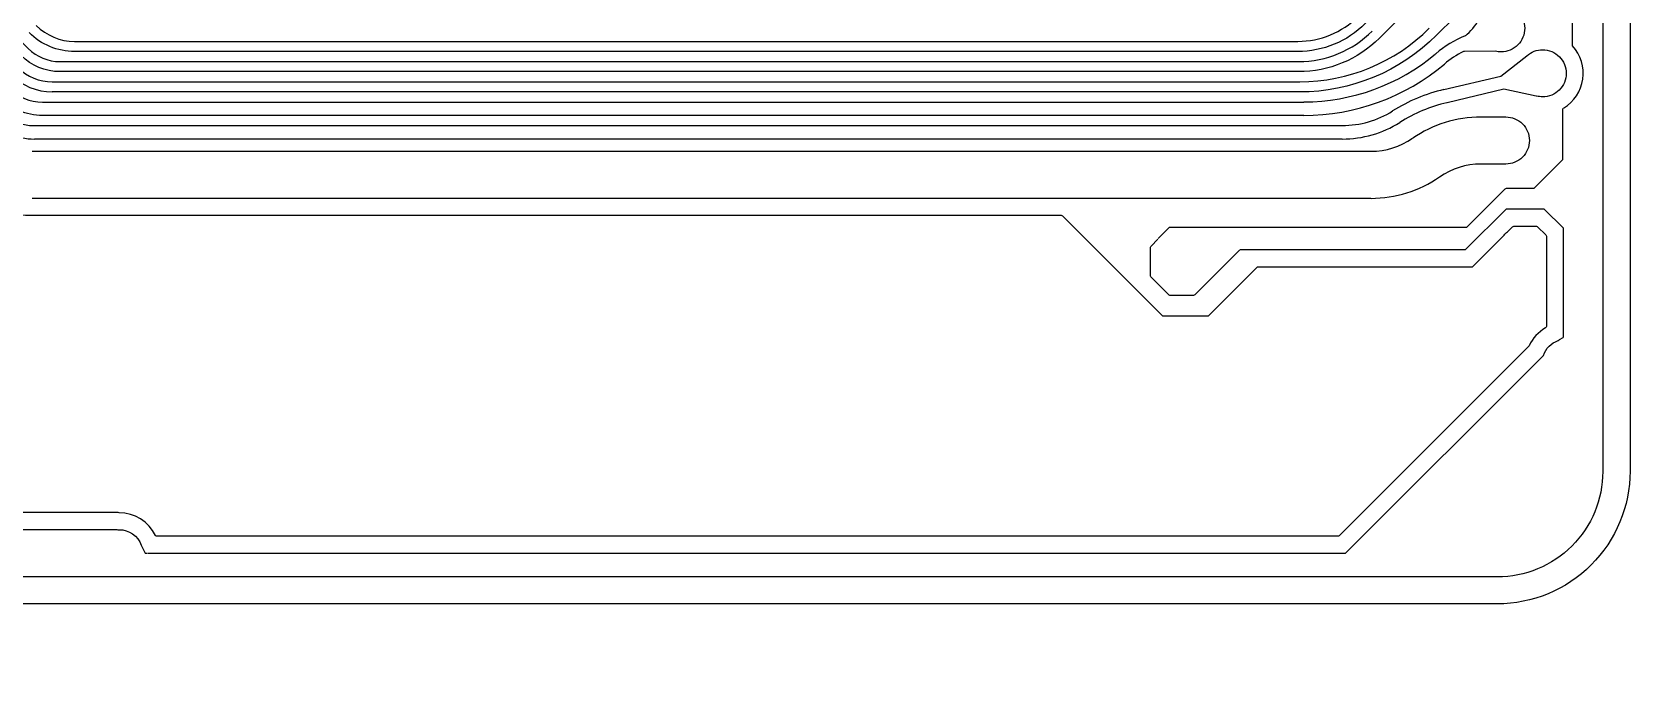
# Model space of a CAD drawing. Extents: x 3103 to 3424, y -52 to 175.
# Drawn here: x 3205.19 to 3217.23, y 36.12 to 40.92 of the extents above; entities that cross this region are included whole.
import ezdxf

# ---------------------------------------------------------------- set-up
doc = ezdxf.new("R2010")
doc.units = 0
doc.layers.add('gbr-dxf_layer0', color=7, linetype='Continuous')
doc.layers.add('gbr-outline-dxf_layer1', color=2, linetype='Continuous')

msp = doc.modelspace()

# ---------------------------------------------------------------- linework, layer by layer
at = {"layer": 'gbr-dxf_layer0'}
for p, q in [((3216.045, 41.17), (3215.77, 40.895)), ((3214.731, 40.62), (3205.399, 40.62)), ((3205.268, 40.391), (3214.769, 40.391)), ((3205.208, 40.213), (3215.059, 40.213)), ((3214.769, 40.29), (3205.268, 40.29)), ((3215.059, 40.112), (3205.208, 40.112)), ((3215.276, 39.664), (3205.19, 39.664)), ((3216.695, 38.6), (3216.724, 38.616)), ((3206.059, 36.989), (3215.03, 36.989))]:
    msp.add_line(p, q, dxfattribs=at)
at = {"layer": 'gbr-dxf_layer0', "linetype": 'Continuous'}
for points in [[(3217.022, 44.295), (3217.022, 37.606, -0.414216), (3216.227, 36.811), (3191.915, 36.811)], [(3205.222, 40.968, 0.198509), (3205.511, 40.848), (3214.725, 40.848, 0.198848), (3215.178, 41.036), (3216.041, 41.898)], [(3216.465, 41.918, 0.152608), (3216.303, 41.977, 0.109176), (3216.094, 41.844), (3215.232, 40.982, -0.198848), (3214.725, 40.772)], [(3215.906, 41.439), (3215.339, 40.872, -0.198914), (3214.731, 40.62)], [(3216.099, 41.031, -0.277181), (3216.256, 41.125, -0.414223), (3216.434, 40.947, -0.414223), (3216.256, 40.769, -0.060616), (3216.213, 40.774), (3215.98, 40.771, -0.17053), (3215.972, 40.772, 0.057607), (3215.829, 40.677)], [(3216.727, 40.346, 0.473524), (3216.795, 40.814), (3216.795, 41.071)], [(3204.922, 41.017, -0.070432), (3204.992, 40.964), (3205.162, 40.795, 0.19891), (3205.399, 40.696)], [(3205.084, 40.65, 0.198913), (3205.342, 40.544), (3214.739, 40.544, 0.198949), (3215.715, 40.948)], [(3215.987, 40.891), (3216, 40.902, 0.085818), (3216.099, 41.03)], [(3205.399, 40.62, -0.198904), (3205.108, 40.741), (3204.938, 40.911)], [(3214.725, 40.772), (3205.511, 40.772, -0.19851), (3205.168, 40.914)], [(3215.769, 40.894, -0.19895), (3214.739, 40.467), (3205.342, 40.467)], [(3205.399, 40.696), (3214.731, 40.696, 0.198914), (3215.285, 40.926)], [(3216.45, 40.74, -0.184832), (3216.569, 40.785, -0.414223), (3216.747, 40.607, -0.414223), (3216.569, 40.43, -0.065169), (3216.523, 40.436)], [(3204.24, 40.659, -0.199006), (3204.859, 40.403), (3204.935, 40.327, 0.198902), (3205.208, 40.213)], [(3205.268, 40.29, -0.199011), (3204.946, 40.423), (3204.795, 40.575)], [(3213.673, 39.361, -0.074808), (3213.675, 39.364), (3213.755, 39.444, -0.202098), (3213.764, 39.448), (3215.998, 39.448), (3216.287, 39.737, -0.202098), (3216.296, 39.741), (3216.505, 39.741), (3216.72, 39.957), (3216.72, 40.15, -0.063565), (3216.721, 40.156), (3216.721, 40.342)], [(3216.104, 40.279), (3216.291, 40.279, -0.414223), (3216.469, 40.101, -0.414223), (3216.291, 39.923), (3216.104, 39.923)], [(3205.19, 40.02), (3215.276, 40.02, 0.152735), (3215.589, 40.118)], [(3204.499, 39.823, 0.198917), (3205.189, 39.537), (3212.942, 39.537, -0.202133), (3212.951, 39.533), (3213.705, 38.779), (3214.051, 38.779), (3214.418, 39.145, -0.201998), (3214.427, 39.149), (3216.04, 39.149), (3216.278, 39.387, -0.050127), (3216.303, 39.412), (3216.342, 39.451, -0.202098), (3216.351, 39.455), (3216.522, 39.455, -0.202159), (3216.531, 39.451), (3216.593, 39.39, -0.202117), (3216.597, 39.38), (3216.597, 38.699, -0.270236), (3216.591, 38.688, 0.152433), (3216.467, 38.554, -0.089543), (3216.465, 38.55), (3215.036, 37.121, -0.202104), (3215.026, 37.117), (3206.132, 37.117, -0.286226), (3206.12, 37.124, 0.285376), (3205.846, 37.294), (3205.838, 37.296), (3191.787, 37.296)], [(3216.725, 38.617), (3216.725, 39.439), (3216.58, 39.583), (3216.293, 39.583), (3215.991, 39.281, -0.202051), (3215.981, 39.277), (3214.291, 39.277)], [(3214.288, 39.276), (3213.949, 38.937, -0.202117), (3213.94, 38.933), (3213.761, 38.933, -0.20222), (3213.752, 38.937), (3213.619, 39.07, -0.202117), (3213.616, 39.079), (3213.616, 39.296, -0.20222), (3213.619, 39.305), (3213.67, 39.356)], [(3215.034, 36.99, -0.053089), (3215.036, 36.99), (3215.085, 36.99), (3216.575, 38.481, -0.231929), (3216.686, 38.592), (3216.693, 38.598)], [(3191.916, 37.168, -0.060174), (3191.919, 37.168), (3205.829, 37.168), (3205.837, 37.166, -0.013698), (3205.846, 37.167, -0.314628), (3206.013, 37.05), (3206.042, 36.99), (3206.055, 36.989)]]:
    msp.add_lwpolyline(points, format="xyb", dxfattribs=at)
for points in [[(3215.825, 40.485), (3216.254, 40.585), (3216.45, 40.739)], [(3216.521, 40.436), (3216.277, 40.487), (3215.849, 40.386)]]:
    msp.add_lwpolyline(points, dxfattribs=at)
at = {"layer": 'gbr-dxf_layer0'}
for centre, radius, start, end in [((3216.31, 40.108), 0.847, 112.5581, 130.1583), ((3214.769, 41.933), 1.541, 269.9998, 310.1638), ((3205.342, 40.908), 0.44, 224.9973, 269.9962), ((3214.769, 41.933), 1.643, 269.9997, 310.1637), ((3205.268, 40.745), 0.354, 224.9783, 269.9984), ((3216.117, 39.245), 1.274, 103.2597, 122.1703), ((3216.117, 39.245), 1.172, 103.2602, 122.1702), ((3205.208, 40.6), 0.488, 225.0049, 270.0001), ((3215.059, 40.928), 0.714, 270.0002, 302.141), ((3215.059, 40.928), 0.816, 270, 302.1419), ((3216.104, 39.374), 0.904, 89.9985, 124.6568), ((3216.104, 39.374), 0.549, 89.9982, 124.6427), ((3215.276, 40.569), 0.904, 270.0067, 304.7412)]:
    msp.add_arc(centre, radius, start, end, dxfattribs=at)
at = {"layer": 'gbr-outline-dxf_layer1', "linetype": 'Continuous'}
msp.add_lwpolyline([(3134.051, 42.616, -0.414233), (3134.862, 43.775), (3152.732, 46.926, -0.145892), (3161.303, 45.934, 0.101585), (3167.843, 44.591), (3173.342, 44.591, 0.152268), (3182.776, 47.532, -0.152268), (3191.357, 50.208), (3216.227, 50.208, -0.414215), (3217.227, 49.208), (3217.227, 37.608, -0.414215), (3216.227, 36.608), (3191.513, 36.608, 0.151039), (3190.384, 36.259, -0.151026), (3173.342, 30.991), (3167.843, 30.991, -0.100411), (3156.074, 33.379, 0.144694), (3154.947, 33.507), (3137.224, 30.381, -0.414157), (3136.066, 31.193)], format="xyb", close=True, dxfattribs=at)

doc.saveas('drawing.dxf')
